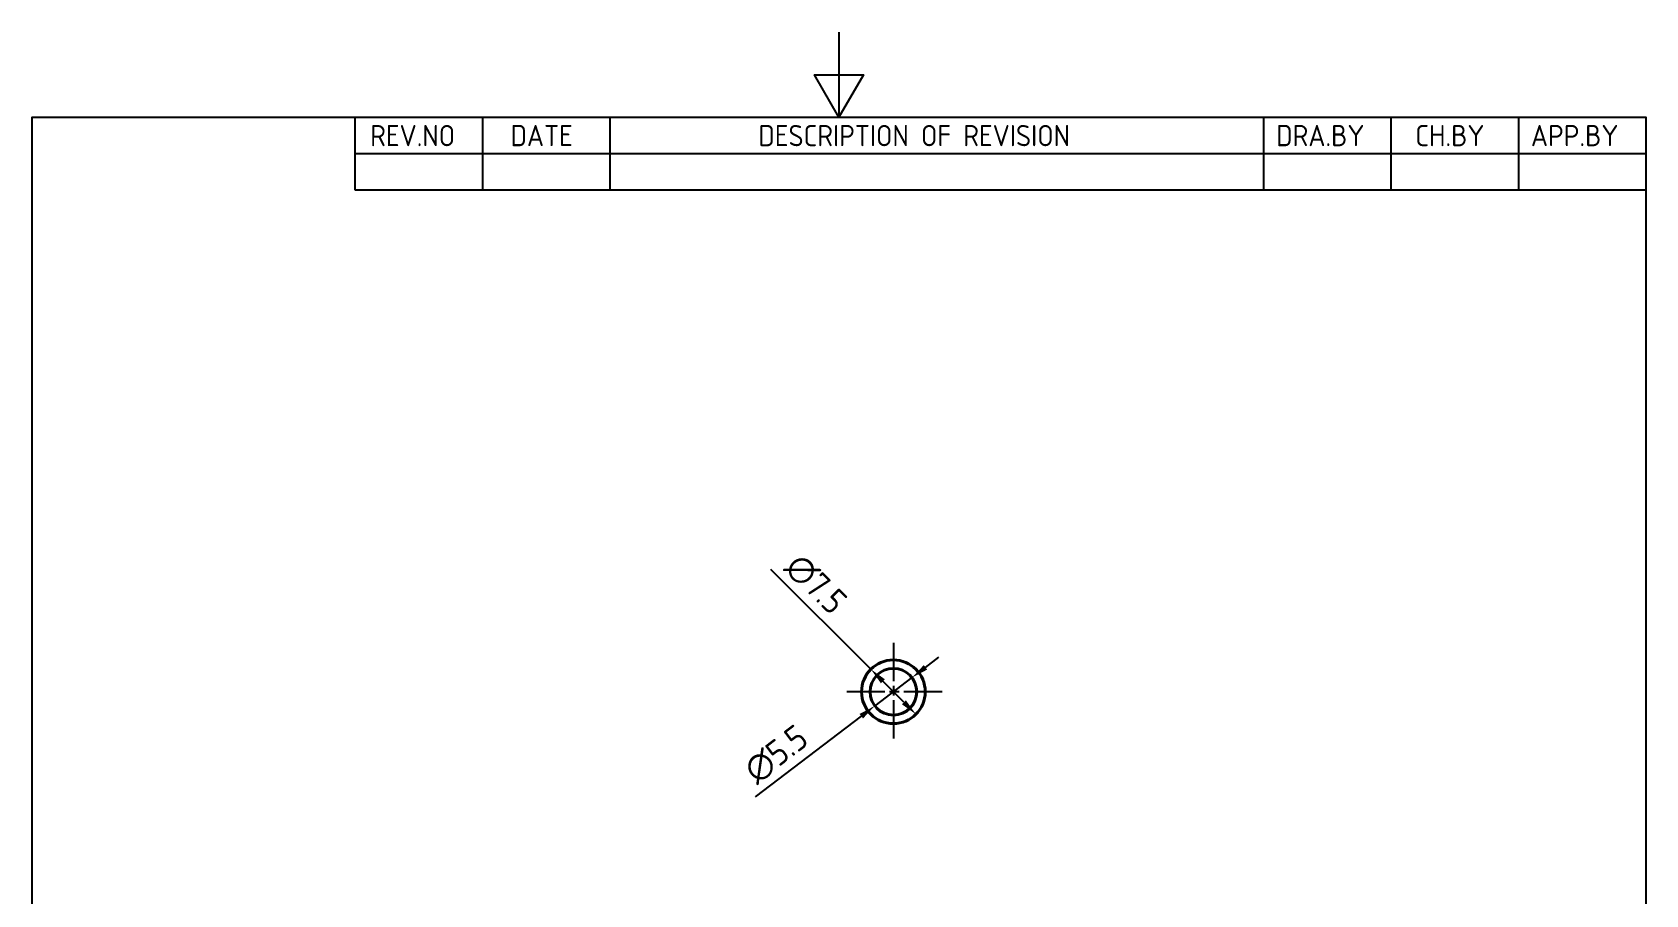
# Model space of a CAD drawing. Header units: millimetres. Extents: x 0 to 210, y 0 to 297.
# Drawn here: x 10 to 200, y 195.4 to 297 of the extents above; entities that cross this region are included whole.
import ezdxf

# ---------------------------------------------------------------- set-up
doc = ezdxf.new("R2010")
doc.units = ezdxf.units.MM
doc.linetypes.add('CHAIN', pattern=[0.35429999999999995, 0.2362, -0.0295, 0.0591, -0.0295])
doc.layers.get('0').update_dxf_attribs({"color": 3, "lineweight": 25})
for name, color, linetype, lineweight in [('가시적인 것(ISO)', 3, 'Continuous', 40), ('경계(ISO)', 7, 'Continuous', 25), ('기호(ISO)', 5, 'Continuous', 25), ('중심 표식(ISO)', 1, 'Continuous', 25), ('치수(ISO)', 2, 'Continuous', 25)]:
    doc.layers.add(name, color=color, linetype=linetype, lineweight=lineweight)
doc.styles.add('ISO Proportiona M2B', font='isocp.shx')
doc.styles.add('치수 텍스트_PSTEK_POSCO', font='isocp.shx')
doc.dimstyles.new('치수_PSTEK_POSCO', dxfattribs={"dimtxt": 3, "dimasz": 2, "dimexe": 2, "dimexo": 2.5, "dimgap": 1, "dimtad": 1, "dimrnd": 1e-08, "dimdsep": 46, "dimtxsty": '치수 텍스트_PSTEK_POSCO', "dimcen": 0.09, "dimdle": 10, "dimclrd": 7, "dimclre": 7, "dimclrt": 2, "dimadec": 1, "dimazin": 2, "dimtfac": 1, "dimtmove": 0, "dimatfit": 3, "dimfxl": 0, "dimtolj": 1, "dimlwd": -1, "dimlwe": -1, "dimarcsym": 0})

# ---------------------------------------------------------------- blocks, each defined once
blk = doc.blocks.new('경계 Default Border')
at = {"layer": '경계(ISO)', "flags": 128}
for points in [[(105, 297.0000076293945), (105, 287.0000076293945), (102.1132469177246, 292.0000076293945), (107.8867530822754, 292.0000076293945), (105, 287.0000076293945)], [(10, 10), (10, 287.0000076293945), (200, 287.0000076293945), (200, 10), (10, 10)]]:
    blk.add_lwpolyline(points, dxfattribs=at)
blk = doc.blocks.new('*D22')
at = {"layer": 'Defpoints', "color": 0, "transparency": 16777216}
for p in [(108.7525641898717, 221.9986762169639), (114.0558650487716, 216.6953753580655)]:
    blk.add_point(p, dxfattribs=at)
at = {"layer": '치수(ISO)', "color": 7, "transparency": 16777216}
for p, q in [((108.7525641898717, 221.9986762169639), (96.9923191865298, 233.7589212203025)), ((112.6416514863983, 218.1095889204384), (110.166777752245, 220.584462654591))]:
    blk.add_line(p, q, dxfattribs=at)
for points in [[(110.4024800126405, 220.8201649149865), (109.9310754918495, 220.3487603941954), (108.7525641898717, 221.9986762169639)], [(112.8773537467937, 218.345291180834), (112.4059492260028, 217.8738866600429), (114.0558650487716, 216.6953753580655)]]:
    blk.add_solid(points, dxfattribs=at)
at = {"layer": '치수(ISO)', "color": 2, "transparency": 16777216, "insert": (99.46719292068254, 234.8195813920827), "char_height": 3, "attachment_point": 4, "rotation": 315.00000000000813, "style": '치수 텍스트_PSTEK_POSCO'}
blk.add_mtext('\\A1;∅7.5', dxfattribs=at)
blk = doc.blocks.new('*D23')
at = {"layer": 'Defpoints', "color": 0, "transparency": 16777216}
for p in [(113.5926776970786, 221.0122973441374), (109.215751541565, 217.6817542308926)]:
    blk.add_point(p, dxfattribs=at)
at = {"layer": '치수(ISO)', "color": 7, "transparency": 16777216}
for p, q in [((115.1842872081745, 222.2234039307718), (116.7758967192703, 223.4345105174062)), ((113.5926776970786, 221.0122973441374), (109.215751541565, 217.6817542308926)), ((107.6241420304692, 216.4706476442582), (95.13792239736736, 206.9694837379166))]:
    blk.add_line(p, q, dxfattribs=at)
for points in [[(114.982436110402, 222.4886721826211), (115.3861383059469, 221.9581356789225), (113.5926776970786, 221.0122973441374)], [(107.4222909326968, 216.7359158961075), (107.8259931282416, 216.2053793924089), (109.215751541565, 217.6817542308926)]]:
    blk.add_solid(points, dxfattribs=at)
at = {"layer": '치수(ISO)', "color": 2, "transparency": 16777216, "insert": (94.41984391962224, 209.5645489201035), "char_height": 3, "attachment_point": 4, "rotation": 37.26866696144762, "style": '치수 텍스트_PSTEK_POSCO'}
blk.add_mtext('\\A1;∅5.5', dxfattribs=at)

msp = doc.modelspace()

# ---------------------------------------------------------------- linework, layer by layer
at = {"layer": '가시적인 것(ISO)'}
for radius in [3.75, 2.75]:
    msp.add_circle((111.4042146193217, 219.3470257875148), radius, dxfattribs=at)
at = {"layer": '기호(ISO)'}
for p, q in [((48.00000000000001, 287.0000076293945), (200, 287.0000076293945)), ((48.00000000000001, 287.0000076293945), (48.00000000000001, 282.7200076293945)), ((63.00000000000001, 287.0000076293945), (63.00000000000001, 282.7200076293945)), ((78, 287.0000076293945), (78, 282.7200076293945)), ((155, 287.0000076293945), (155, 282.7200076293945)), ((170, 287.0000076293945), (170, 282.7200076293945)), ((185, 287.0000076293945), (185, 282.7200076293945)), ((200, 287.0000076293945), (200, 282.7200076293945)), ((48.00000000000001, 282.7200076293945), (200, 282.7200076293945)), ((48.00000000000001, 282.7200076293945), (48.00000000000001, 278.4400076293945)), ((63.00000000000001, 282.7200076293945), (63.00000000000001, 278.4400076293945)), ((78, 282.7200076293945), (78, 278.4400076293945)), ((155, 282.7200076293945), (155, 278.4400076293945)), ((170, 282.7200076293945), (170, 278.4400076293945)), ((185, 282.7200076293945), (185, 278.4400076293945)), ((200, 282.7200076293945), (200, 278.4400076293945)), ((48.00000000000001, 278.4400076293945), (200, 278.4400076293945))]:
    msp.add_line(p, q, dxfattribs=at)
at = {"layer": '중심 표식(ISO)', "linetype": 'CHAIN', "ltscale": 19.05165100097656}
for p, q in [((111.4042146193217, 225.0970257875148), (111.4042146193217, 213.5970257875148)), ((117.1542146193217, 219.3470257875148), (105.6542146193217, 219.3470257875148))]:
    msp.add_line(p, q, dxfattribs=at)

# ---------------------------------------------------------------- block references
msp.add_blockref('경계 Default Border', (0, 0))

# ---------------------------------------------------------------- texts
at = {"layer": '기호(ISO)', "color": 2, "char_height": 2.5, "attachment_point": 7, "style": 'ISO Proportiona M2B'}
for s, insert in [('REV.NO', (49.7871163682308, 283.5831900503393)), ('DATE', (66.31423177283666, 283.5831900503393)), ('DESCRIPTION OF REVISION', (95.50702043336295, 283.5831900503393)), ('DRA.BY', (156.4757339553203, 283.5831900503393)), ('CH.BY', (172.8642915086116, 283.5831900503393)), ('APP.BY', (186.4777339604403, 283.5831900503393))]:
    msp.add_mtext(s, dxfattribs=dict(at, insert=insert))

# ---------------------------------------------------------------- dimensions: what is measured, and where the dimension line sits
at = {"layer": '치수(ISO)', "color": 7}
for p1, p2, override, picture, middle in [((114.0558650487716, 216.6953753580655), (108.7525641898717, 221.9986762169639), {"dimdec": 2, "dimlfac": 0.9999999999999981, "dimtp": 0, "dimtm": -0, "dimtdec": 2, "dimatfit": 2}, '*D22', (100.1828783456324, 230.5683620612008)), ((113.5926776970786, 221.0122973441374), (109.215751541565, 217.6817542308926), {"dimdec": 2, "dimlfac": 0.9999999999999793, "dimtp": 0, "dimtm": -0, "dimtdec": 2, "dimatfit": 2}, '*D23', (98.72869852796792, 209.7018201512029))]:
    dim = msp.add_diameter_dim_2p(p1=p1, p2=p2, dimstyle='치수_PSTEK_POSCO', override=override, dxfattribs=at)
    dim.commit()
    dim.dimension.update_dxf_attribs({"geometry": picture, "text_midpoint": middle, "dimtype": 163})

doc.saveas('drawing.dxf')
